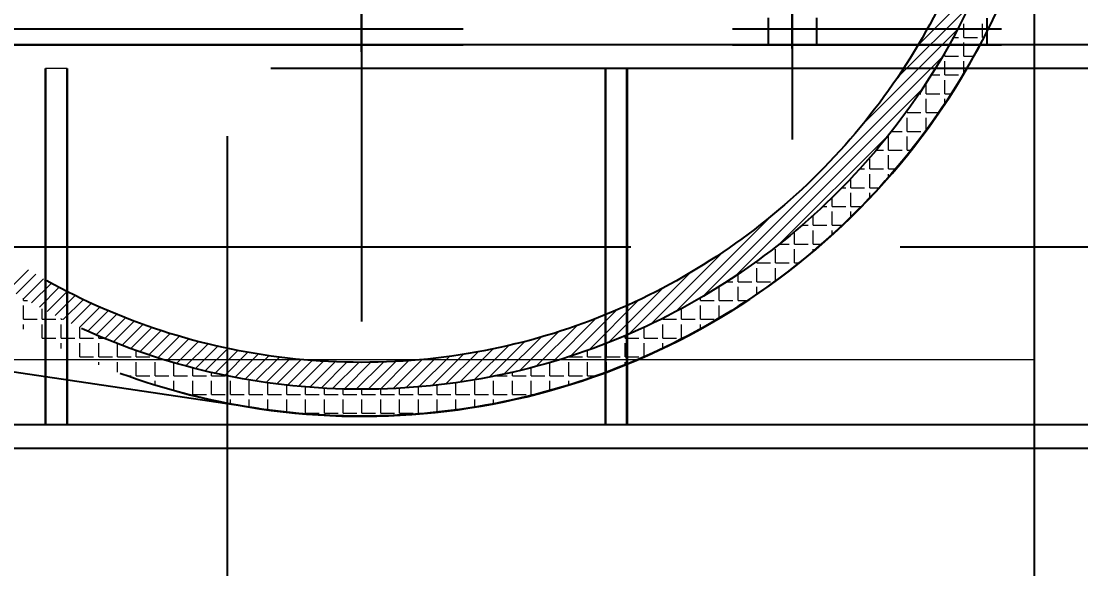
# Model space of a CAD drawing. Header units: inches. Extents: x 0 to 157513, y -28488 to 35640.
# Drawn here: x 23158.3 to 23551.9, y 16431.5 to 16635.1 of the extents above; entities that cross this region are included whole.
import ezdxf

# ---------------------------------------------------------------- set-up
doc = ezdxf.new("R2010")
doc.units = ezdxf.units.IN
doc.header["$LTSCALE"] = 400
doc.header["$MEASUREMENT"] = 0
doc.linetypes.add('CENTER', pattern=[2, 1.25, -0.25, 0.25, -0.25])
doc.linetypes.add('PHANTOM', pattern=[2.5, 1.25, -0.25, 0.25, -0.25, 0.25, -0.25])
doc.layers.add('BF', color=8, linetype='PHANTOM')
doc.styles.add('ROMANS', font='romans')
doc.dimstyles.new('SAM2 60 SC', dxfattribs={"dimscale": 60, "dimtxt": 2.5, "dimasz": 2.5, "dimexe": 1.25, "dimexo": 0.625, "dimtad": 1, "dimtoh": 1, "dimdec": 0, "dimdsep": 46, "dimtxsty": 'ROMANS', "dimblk": 'OBLIQUE', "dimcen": 2.5, "dimclrd": 1, "dimclre": 1, "dimclrt": 256, "dimadec": 0, "dimazin": 2, "dimtfac": 1, "dimtdec": 0, "dimtofl": 0, "dimtmove": 0, "dimatfit": 3, "dimfxl": 1, "dimtolj": 1, "dimtzin": 0, "dimarcsym": 1})

# ---------------------------------------------------------------- blocks, each defined once
blk = doc.blocks.new('_OBLIQUE')
at = {"color": 0, "linetype": 'ByBlock'}
blk.add_line((-0.5, -0.5), (0.5, 0.5), dxfattribs=at)
blk = doc.blocks.new('*D42')
at = {"color": 1, "lineweight": -2}
for p, q in [((23421.9, 17009.19), (24228.51, 17009.19)), ((24153.51, 17009.19), (24153.51, 16009.19)), ((24267.65, 16009.19), (24078.51, 16009.19))]:
    blk.add_line(p, q, dxfattribs=at)
at = {"layer": 'Defpoints', "color": 0}
for p in [(23384.4, 17009.19, 3.42), (24153.51, 16009.19), (24305.15, 16009.19, 0)]:
    blk.add_point(p, dxfattribs=at)
at = {"color": 1, "lineweight": -2, "xscale": 150, "yscale": 150, "zscale": 150}
for p, rotation in [((24153.51, 17009.19), 90), ((24153.51, 16009.19), 270)]:
    blk.add_blockref('_OBLIQUE', p, dxfattribs=dict(at, rotation=rotation))
at = {"insert": (24041.01, 16509.19), "char_height": 150, "attachment_point": 5, "rotation": 90, "style": 'ROMANS'}
blk.add_mtext('\\A1;1000', dxfattribs=at)
blk = doc.blocks.new('611bf4strgesv')
at = {"layer": 'BF'}
for p, q in [((-8610.58, 31515.8, 236.01), (-8610.58, 24671.63, 236.01)), ((-8560.59, 25946.86, 405.04), (-8560.59, 25396.49, 405.04)), ((-8560.59, 25547.09, 405.04), (-8560.59, 25787.79, 405.04)), ((-8598.9, 25414.52, 405.04), (-10271.01, 25663.64, 405.04)), ((-8400.59, 25548.3, 405.04), (-8400.59, 25638.25, 405.04)), ((-8400.59, 25578.91, 405.04), (-8400.59, 25514.47, 405.04)), ((-8409.59, 25559.69, 405.04), (-8409.59, 25549.69, 405.04)), ((-8391.59, 25559.69, 405.04), (-8391.59, 25549.69, 405.04)), ((-8328.34, 25559.68, 405.04), (-8328.34, 25549.68, 405.04)), ((-9022.86, 25555.68, 405.04), (-8155.53, 25555.68, 405.04)), ((-8085.58, 25549.68, 405.04), (-9035.58, 25549.68, 405.04)), ((-9022.86, 25549.68, 405.04), (-8105.53, 25549.68, 405.04)), ((-8328.34, 25549.68, 405.04), (-8792.84, 25549.68, 405.04)), ((-8094.33, 25540.94, 405.04), (-9026.84, 25540.94, 405.04)), ((-8678.02, 25408.42, 405.04), (-8678.02, 25540.94, 405.04)), ((-8678, 25540.94, 405.04), (-8678, 25408.42, 405.04)), ((-8670.02, 25408.42, 405.04), (-8670.02, 25540.94, 405.04)), ((-8670, 25540.94, 405.04), (-8670, 25408.42, 405.04)), ((-8470.02, 25408.42, 405.04), (-8470.02, 25540.94, 405.04)), ((-8470, 25540.94, 405.04), (-8470, 25408.42, 405.04)), ((-8462.02, 25408.42, 405.04), (-8462.02, 25540.94, 405.04)), ((-8462, 25540.94, 405.04), (-8462, 25408.42, 405.04)), ((-8960.59, 25474.68, 405.04), (-8060.58, 25474.68, 405.04)), ((-8226.84, 25408.42, 405.04), (-8894.33, 25408.42, 405.04)), ((-8235.58, 25399.68, 405.04), (-8885.58, 25399.68, 405.04))]:
    blk.add_line(p, q, dxfattribs=at)
at = {"layer": 'BF', "linetype": 'CENTER', "ltscale": 20}
blk.add_line((-8310.58, 24671.63, 405.39), (-8310.58, 31317.62, 405.39), dxfattribs=at)
at = {"layer": 'BF', "linetype": 'Continuous', "lineweight": 9}
for p, q in [((-8354.01, 25549.5, 405.04), (-8331.17, 25572.35, 405.04)), ((-8361.75, 25537.27, 405.04), (-8334.91, 25564.11, 405.04)), ((-8336.94, 25552.47, 405.04), (-8336.94, 25557.55, 405.04)), ((-8329.95, 25552.47, 405.04), (-8329.95, 25557.55, 405.04)), ((-8374.86, 25519.68, 405.04), (-8339.43, 25555.1, 405.04)), ((-8340.84, 25552.47, 405.04), (-8338.84, 25552.47, 405.04)), ((-8336.94, 25552.47, 405.04), (-8331.86, 25552.47, 405.04)), ((-8336.94, 25545.49, 405.04), (-8336.94, 25550.57, 405.04)), ((-8329.95, 25552.47, 405.04), (-8329.52, 25552.47, 405.04)), ((-8343.92, 25545.49, 405.04), (-8343.92, 25546.95, 405.04)), ((-8433.87, 25456.17, 405.04), (-8345.08, 25544.97, 405.04)), ((-8343.92, 25545.49, 405.04), (-8338.84, 25545.49, 405.04)), ((-8343.92, 25538.5, 405.04), (-8343.92, 25543.58, 405.04)), ((-8336.94, 25545.49, 405.04), (-8333.26, 25545.49, 405.04)), ((-8336.94, 25539.09, 405.04), (-8336.94, 25543.58, 405.04)), ((-8349.01, 25538.5, 405.04), (-8345.83, 25538.5, 405.04)), ((-8343.92, 25538.5, 405.04), (-8338.84, 25538.5, 405.04)), ((-8350.91, 25531.52, 405.04), (-8350.91, 25535.54, 405.04)), ((-8343.92, 25531.52, 405.04), (-8343.92, 25536.6, 405.04)), ((-8421.84, 25463.71, 405.04), (-8352.62, 25532.93, 405.04)), ((-8353.57, 25531.52, 405.04), (-8352.81, 25531.52, 405.04)), ((-8350.91, 25531.52, 405.04), (-8345.83, 25531.52, 405.04)), ((-8343.92, 25531.52, 405.04), (-8341.6, 25531.52, 405.04)), ((-8350.91, 25524.53, 405.04), (-8350.91, 25529.61, 405.04)), ((-8343.92, 25527.95, 405.04), (-8343.92, 25529.61, 405.04)), ((-8357.89, 25524.53, 405.04), (-8357.89, 25525.34, 405.04)), ((-8357.89, 25524.53, 405.04), (-8352.81, 25524.53, 405.04)), ((-8357.89, 25517.55, 405.04), (-8357.89, 25522.63, 405.04)), ((-8350.91, 25524.53, 405.04), (-8346.23, 25524.53, 405.04)), ((-8350.91, 25517.94, 405.04), (-8350.91, 25522.63, 405.04)), ((-8405.34, 25475.72, 405.04), (-8364.63, 25516.43, 405.04)), ((-8364.88, 25510.56, 405.04), (-8364.88, 25515.64, 405.04)), ((-8363.75, 25517.55, 405.04), (-8359.8, 25517.55, 405.04)), ((-8357.89, 25517.55, 405.04), (-8352.81, 25517.55, 405.04)), ((-8357.89, 25510.56, 405.04), (-8357.89, 25515.64, 405.04)), ((-8369.43, 25510.56, 405.04), (-8366.78, 25510.56, 405.04)), ((-8364.88, 25510.56, 405.04), (-8359.8, 25510.56, 405.04)), ((-8357.89, 25510.56, 405.04), (-8356.52, 25510.56, 405.04)), ((-8371.86, 25503.58, 405.04), (-8371.86, 25507.72, 405.04)), ((-8364.88, 25503.58, 405.04), (-8364.88, 25508.66, 405.04)), ((-8375.54, 25503.58, 405.04), (-8373.77, 25503.58, 405.04)), ((-8371.86, 25503.58, 405.04), (-8366.78, 25503.58, 405.04)), ((-8364.88, 25503.58, 405.04), (-8362.24, 25503.58, 405.04)), ((-8378.85, 25496.59, 405.04), (-8378.85, 25500.01, 405.04)), ((-8371.86, 25496.59, 405.04), (-8371.86, 25501.67, 405.04)), ((-8364.88, 25500.51, 405.04), (-8364.88, 25501.67, 405.04)), ((-8382.14, 25496.59, 405.04), (-8380.75, 25496.59, 405.04)), ((-8378.85, 25496.59, 405.04), (-8373.77, 25496.59, 405.04)), ((-8378.85, 25489.61, 405.04), (-8378.85, 25494.69, 405.04)), ((-8371.86, 25496.59, 405.04), (-8368.38, 25496.59, 405.04)), ((-8371.86, 25492.84, 405.04), (-8371.86, 25494.69, 405.04)), ((-8385.83, 25489.61, 405.04), (-8385.83, 25492.9, 405.04)), ((-8389.27, 25489.61, 405.04), (-8387.74, 25489.61, 405.04)), ((-8385.83, 25489.61, 405.04), (-8380.75, 25489.61, 405.04)), ((-8385.83, 25482.62, 405.04), (-8385.83, 25487.7, 405.04)), ((-8378.85, 25489.61, 405.04), (-8374.98, 25489.61, 405.04)), ((-8378.85, 25485.75, 405.04), (-8378.85, 25487.7, 405.04)), ((-8444.01, 25450.52, 405.04), (-8408.59, 25485.95, 405.04)), ((-8392.82, 25482.62, 405.04), (-8392.82, 25486.33, 405.04)), ((-8399.8, 25475.64, 405.04), (-8399.8, 25480.24, 405.04)), ((-8397.01, 25482.62, 405.04), (-8394.72, 25482.62, 405.04)), ((-8392.82, 25482.62, 405.04), (-8387.74, 25482.62, 405.04)), ((-8392.82, 25475.64, 405.04), (-8392.82, 25480.72, 405.04)), ((-8385.83, 25482.62, 405.04), (-8382.1, 25482.62, 405.04)), ((-8385.83, 25479.17, 405.04), (-8385.83, 25480.72, 405.04)), ((-8405.45, 25475.64, 405.04), (-8401.71, 25475.64, 405.04)), ((-8399.8, 25475.64, 405.04), (-8394.72, 25475.64, 405.04)), ((-8392.82, 25475.64, 405.04), (-8389.8, 25475.64, 405.04)), ((-8453.02, 25446, 405.04), (-8426.18, 25472.85, 405.04)), ((-8406.79, 25468.65, 405.04), (-8406.79, 25473.73, 405.04)), ((-8399.8, 25468.65, 405.04), (-8399.8, 25473.73, 405.04)), ((-8392.82, 25473.05, 405.04), (-8392.82, 25473.73, 405.04)), ((-8413.77, 25468.65, 405.04), (-8413.77, 25469.33, 405.04)), ((-8413.77, 25468.65, 405.04), (-8408.69, 25468.65, 405.04)), ((-8406.79, 25468.65, 405.04), (-8401.71, 25468.65, 405.04)), ((-8399.8, 25468.65, 405.04), (-8398.17, 25468.65, 405.04)), ((-8691.67, 25458.8, 405.04), (-8684.39, 25466.08, 405.04)), ((-8688.88, 25457.1, 405.04), (-8681.58, 25464.41, 405.04)), ((-8461.26, 25442.26, 405.04), (-8438.41, 25465.1, 405.04)), ((-8420.76, 25461.67, 405.04), (-8420.76, 25464.44, 405.04)), ((-8413.77, 25461.67, 405.04), (-8413.77, 25466.75, 405.04)), ((-8406.79, 25462.05, 405.04), (-8406.79, 25466.75, 405.04)), ((-8686.05, 25455.44, 405.04), (-8678.72, 25462.77, 405.04)), ((-8683.19, 25453.81, 405.04), (-8675.84, 25461.16, 405.04)), ((-8680.3, 25452.21, 405.04), (-8672.92, 25459.59, 405.04)), ((-8468.91, 25439.09, 405.04), (-8448.59, 25459.41, 405.04)), ((-8427.74, 25454.68, 405.04), (-8427.74, 25459.76, 405.04)), ((-8424.96, 25461.67, 405.04), (-8422.66, 25461.67, 405.04)), ((-8420.76, 25461.67, 405.04), (-8415.68, 25461.67, 405.04)), ((-8420.76, 25454.68, 405.04), (-8420.76, 25459.76, 405.04)), ((-8413.77, 25461.67, 405.04), (-8408.69, 25461.67, 405.04)), ((-8413.77, 25457.1, 405.04), (-8413.77, 25459.76, 405.04)), ((-8686.19, 25454.68, 405.04), (-8686.19, 25455.52, 405.04)), ((-8677.38, 25450.64, 405.04), (-8669.97, 25458.05, 405.04)), ((-8674.43, 25449.1, 405.04), (-8666.98, 25456.55, 405.04)), ((-8434.73, 25454.68, 405.04), (-8434.73, 25455.67, 405.04)), ((-8686.19, 25454.68, 405.04), (-8684.73, 25454.68, 405.04)), ((-8686.19, 25447.7, 405.04), (-8686.19, 25452.78, 405.04)), ((-8679.2, 25447.7, 405.04), (-8679.2, 25451.61, 405.04)), ((-8671.44, 25447.6, 405.04), (-8663.96, 25455.08, 405.04)), ((-8668.42, 25446.13, 405.04), (-8660.9, 25453.65, 405.04)), ((-8665.37, 25444.7, 405.04), (-8657.81, 25452.25, 405.04)), ((-8476.11, 25436.38, 405.04), (-8457.59, 25454.9, 405.04)), ((-8441.71, 25447.7, 405.04), (-8441.71, 25451.75, 405.04)), ((-8434.73, 25454.68, 405.04), (-8429.65, 25454.68, 405.04)), ((-8434.73, 25447.7, 405.04), (-8434.73, 25452.78, 405.04)), ((-8427.74, 25454.68, 405.04), (-8422.66, 25454.68, 405.04)), ((-8427.74, 25448.18, 405.04), (-8427.74, 25452.78, 405.04)), ((-8420.76, 25454.68, 405.04), (-8417.36, 25454.68, 405.04)), ((-8420.76, 25452.48, 405.04), (-8420.76, 25452.78, 405.04)), ((-8686.19, 25447.7, 405.04), (-8681.11, 25447.7, 405.04)), ((-8679.2, 25447.7, 405.04), (-8674.12, 25447.7, 405.04)), ((-8672.22, 25447.7, 405.04), (-8672.22, 25447.99, 405.04)), ((-8672.22, 25447.7, 405.04), (-8671.64, 25447.7, 405.04)), ((-8662.28, 25443.29, 405.04), (-8654.68, 25450.89, 405.04)), ((-8659.15, 25441.93, 405.04), (-8651.51, 25449.57, 405.04)), ((-8655.99, 25440.6, 405.04), (-8648.31, 25448.28, 405.04)), ((-8489.47, 25432.01, 405.04), (-8473.4, 25448.08, 405.04)), ((-8482.94, 25434.04, 405.04), (-8465.79, 25451.19, 405.04)), ((-8448.7, 25447.7, 405.04), (-8448.7, 25448.11, 405.04)), ((-8448.7, 25447.7, 405.04), (-8443.62, 25447.7, 405.04)), ((-8441.71, 25447.7, 405.04), (-8436.63, 25447.7, 405.04)), ((-8434.73, 25447.7, 405.04), (-8429.65, 25447.7, 405.04)), ((-8686.19, 25444.03, 405.04), (-8686.19, 25445.79, 405.04)), ((-8679.2, 25440.71, 405.04), (-8679.2, 25445.79, 405.04)), ((-8672.22, 25440.71, 405.04), (-8672.22, 25445.79, 405.04)), ((-8665.23, 25440.71, 405.04), (-8665.23, 25444.63, 405.04)), ((-8652.8, 25439.3, 405.04), (-8645.06, 25447.04, 405.04)), ((-8649.56, 25438.05, 405.04), (-8641.78, 25445.83, 405.04)), ((-8646.29, 25436.83, 405.04), (-8638.46, 25444.66, 405.04)), ((-8642.98, 25435.65, 405.04), (-8635.09, 25443.54, 405.04)), ((-8495.73, 25430.24, 405.04), (-8480.55, 25445.42, 405.04)), ((-8455.68, 25440.71, 405.04), (-8455.68, 25444.75, 405.04)), ((-8448.7, 25440.71, 405.04), (-8448.7, 25445.79, 405.04)), ((-8441.71, 25440.71, 405.04), (-8441.71, 25445.79, 405.04)), ((-8434.73, 25444.17, 405.04), (-8434.73, 25445.79, 405.04)), ((-8679.2, 25440.71, 405.04), (-8674.12, 25440.71, 405.04)), ((-8672.22, 25440.71, 405.04), (-8667.14, 25440.71, 405.04)), ((-8665.23, 25440.71, 405.04), (-8660.15, 25440.71, 405.04)), ((-8658.25, 25440.71, 405.04), (-8658.25, 25441.54, 405.04)), ((-8658.25, 25440.71, 405.04), (-8656.27, 25440.71, 405.04)), ((-8639.63, 25434.5, 405.04), (-8631.69, 25442.45, 405.04)), ((-8636.25, 25433.4, 405.04), (-8628.24, 25441.41, 405.04)), ((-8632.82, 25432.34, 405.04), (-8624.75, 25440.41, 405.04)), ((-8629.35, 25431.32, 405.04), (-8621.21, 25439.46, 405.04)), ((-8513.23, 25426.2, 405.04), (-8499.98, 25439.46, 405.04)), ((-8507.58, 25427.36, 405.04), (-8493.78, 25441.16, 405.04)), ((-8501.76, 25428.7, 405.04), (-8487.32, 25443.14, 405.04)), ((-8464.91, 25440.71, 405.04), (-8464.57, 25440.71, 405.04)), ((-8462.67, 25440.71, 405.04), (-8462.67, 25441.65, 405.04)), ((-8462.67, 25440.71, 405.04), (-8457.59, 25440.71, 405.04)), ((-8455.68, 25440.71, 405.04), (-8450.6, 25440.71, 405.04)), ((-8448.7, 25440.71, 405.04), (-8443.62, 25440.71, 405.04)), ((-8441.71, 25440.71, 405.04), (-8441.19, 25440.71, 405.04)), ((-8672.22, 25436.86, 405.04), (-8672.22, 25438.81, 405.04)), ((-8665.23, 25433.73, 405.04), (-8665.23, 25438.81, 405.04)), ((-8658.25, 25433.73, 405.04), (-8658.25, 25438.81, 405.04)), ((-8651.26, 25433.73, 405.04), (-8651.26, 25438.7, 405.04)), ((-8644.28, 25433.73, 405.04), (-8644.28, 25436.1, 405.04)), ((-8625.84, 25430.34, 405.04), (-8617.62, 25438.55, 405.04)), ((-8622.28, 25429.41, 405.04), (-8613.99, 25437.7, 405.04)), ((-8618.68, 25428.52, 405.04), (-8610.31, 25436.89, 405.04)), ((-8615.03, 25427.68, 405.04), (-8606.58, 25436.13, 405.04)), ((-8529.26, 25423.65, 405.04), (-8517.29, 25435.62, 405.04)), ((-8524.05, 25424.36, 405.04), (-8511.71, 25436.71, 405.04)), ((-8518.72, 25425.21, 405.04), (-8505.94, 25437.98, 405.04)), ((-8476.64, 25433.73, 405.04), (-8476.64, 25436.2, 405.04)), ((-8469.65, 25433.73, 405.04), (-8469.65, 25438.8, 405.04)), ((-8462.67, 25433.73, 405.04), (-8462.67, 25438.81, 405.04)), ((-8455.68, 25433.78, 405.04), (-8455.68, 25438.81, 405.04)), ((-8448.7, 25436.99, 405.04), (-8448.7, 25438.81, 405.04)), ((-8665.23, 25433.73, 405.04), (-8660.15, 25433.73, 405.04)), ((-8658.25, 25433.73, 405.04), (-8653.17, 25433.73, 405.04)), ((-8658.25, 25430.72, 405.04), (-8658.25, 25431.82, 405.04)), ((-8651.26, 25433.73, 405.04), (-8646.18, 25433.73, 405.04)), ((-8651.26, 25428, 405.04), (-8651.26, 25431.82, 405.04)), ((-8644.28, 25433.73, 405.04), (-8639.2, 25433.73, 405.04)), ((-8644.28, 25426.74, 405.04), (-8644.28, 25431.82, 405.04)), ((-8637.29, 25433.73, 405.04), (-8637.29, 25433.74, 405.04)), ((-8637.29, 25433.73, 405.04), (-8637.26, 25433.73, 405.04)), ((-8637.29, 25426.74, 405.04), (-8637.29, 25431.82, 405.04)), ((-8630.31, 25426.74, 405.04), (-8630.31, 25431.6, 405.04)), ((-8611.33, 25426.88, 405.04), (-8602.8, 25435.42, 405.04)), ((-8607.59, 25426.14, 405.04), (-8598.96, 25434.77, 405.04)), ((-8603.8, 25425.44, 405.04), (-8595.07, 25434.17, 405.04)), ((-8599.95, 25424.8, 405.04), (-8591.12, 25433.63, 405.04)), ((-8596.05, 25424.21, 405.04), (-8587.11, 25433.15, 405.04)), ((-8592.1, 25423.67, 405.04), (-8583.04, 25432.73, 405.04)), ((-8588.08, 25423.2, 405.04), (-8578.9, 25432.38, 405.04)), ((-8584.01, 25422.78, 405.04), (-8574.69, 25432.09, 405.04)), ((-8579.87, 25422.42, 405.04), (-8570.42, 25431.88, 405.04)), ((-8575.67, 25422.13, 405.04), (-8566.07, 25431.74, 405.04)), ((-8571.4, 25421.91, 405.04), (-8561.64, 25431.68, 405.04)), ((-8567.06, 25421.76, 405.04), (-8557.12, 25431.7, 405.04)), ((-8562.65, 25421.69, 405.04), (-8552.52, 25431.81, 405.04)), ((-8558.16, 25421.69, 405.04), (-8547.83, 25432.02, 405.04)), ((-8553.58, 25421.78, 405.04), (-8543.04, 25432.32, 405.04)), ((-8548.92, 25421.95, 405.04), (-8538.14, 25432.73, 405.04)), ((-8544.16, 25422.22, 405.04), (-8533.12, 25433.26, 405.04)), ((-8539.3, 25422.59, 405.04), (-8527.98, 25433.9, 405.04)), ((-8534.34, 25423.06, 405.04), (-8522.71, 25434.69, 405.04)), ((-8490.61, 25426.74, 405.04), (-8490.61, 25431.67, 405.04)), ((-8483.62, 25433.73, 405.04), (-8483.62, 25433.82, 405.04)), ((-8483.62, 25433.73, 405.04), (-8478.54, 25433.73, 405.04)), ((-8483.62, 25426.74, 405.04), (-8483.62, 25431.82, 405.04)), ((-8476.64, 25433.73, 405.04), (-8471.56, 25433.73, 405.04)), ((-8476.64, 25426.74, 405.04), (-8476.64, 25431.82, 405.04)), ((-8469.65, 25433.73, 405.04), (-8464.57, 25433.73, 405.04)), ((-8469.65, 25428.1, 405.04), (-8469.65, 25431.82, 405.04)), ((-8462.67, 25433.73, 405.04), (-8457.59, 25433.73, 405.04)), ((-8462.67, 25430.82, 405.04), (-8462.67, 25431.82, 405.04)), ((-8623.32, 25426.74, 405.04), (-8623.32, 25429.68, 405.04)), ((-8616.34, 25426.74, 405.04), (-8616.34, 25427.97, 405.04)), ((-8504.58, 25426.74, 405.04), (-8504.58, 25428.03, 405.04)), ((-8497.59, 25426.74, 405.04), (-8497.59, 25429.75, 405.04)), ((-8647.8, 25426.74, 405.04), (-8646.18, 25426.74, 405.04)), ((-8644.28, 25426.74, 405.04), (-8639.2, 25426.74, 405.04)), ((-8637.29, 25426.74, 405.04), (-8632.21, 25426.74, 405.04)), ((-8637.29, 25423.25, 405.04), (-8637.29, 25424.84, 405.04)), ((-8630.31, 25426.74, 405.04), (-8625.23, 25426.74, 405.04)), ((-8630.31, 25421.2, 405.04), (-8630.31, 25424.84, 405.04)), ((-8623.32, 25426.74, 405.04), (-8618.24, 25426.74, 405.04)), ((-8623.32, 25419.76, 405.04), (-8623.32, 25424.84, 405.04)), ((-8616.34, 25426.74, 405.04), (-8611.26, 25426.74, 405.04)), ((-8616.34, 25419.76, 405.04), (-8616.34, 25424.84, 405.04)), ((-8609.35, 25419.76, 405.04), (-8609.35, 25424.84, 405.04)), ((-8602.37, 25419.76, 405.04), (-8602.37, 25424.84, 405.04)), ((-8595.38, 25419.76, 405.04), (-8595.38, 25424.11, 405.04)), ((-8525.53, 25419.76, 405.04), (-8525.53, 25424.15, 405.04)), ((-8518.55, 25419.76, 405.04), (-8518.55, 25424.84, 405.04)), ((-8511.56, 25419.76, 405.04), (-8511.56, 25424.84, 405.04)), ((-8510.52, 25426.74, 405.04), (-8506.48, 25426.74, 405.04)), ((-8504.58, 25426.74, 405.04), (-8499.5, 25426.74, 405.04)), ((-8504.58, 25419.76, 405.04), (-8504.58, 25424.84, 405.04)), ((-8497.59, 25426.74, 405.04), (-8492.51, 25426.74, 405.04)), ((-8497.59, 25419.76, 405.04), (-8497.59, 25424.84, 405.04)), ((-8490.61, 25426.74, 405.04), (-8485.53, 25426.74, 405.04)), ((-8490.61, 25421.27, 405.04), (-8490.61, 25424.84, 405.04)), ((-8483.62, 25426.74, 405.04), (-8478.54, 25426.74, 405.04)), ((-8483.62, 25423.33, 405.04), (-8483.62, 25424.84, 405.04)), ((-8476.64, 25426.74, 405.04), (-8473.37, 25426.74, 405.04)), ((-8623.32, 25419.76, 405.04), (-8618.24, 25419.76, 405.04)), ((-8616.34, 25419.76, 405.04), (-8611.26, 25419.76, 405.04)), ((-8609.35, 25419.76, 405.04), (-8604.27, 25419.76, 405.04)), ((-8602.37, 25419.76, 405.04), (-8597.29, 25419.76, 405.04)), ((-8595.38, 25419.76, 405.04), (-8590.3, 25419.76, 405.04)), ((-8588.4, 25419.76, 405.04), (-8588.4, 25423.23, 405.04)), ((-8588.4, 25419.76, 405.04), (-8583.32, 25419.76, 405.04)), ((-8581.41, 25419.76, 405.04), (-8581.41, 25422.55, 405.04)), ((-8581.41, 25419.76, 405.04), (-8576.33, 25419.76, 405.04)), ((-8574.43, 25419.76, 405.04), (-8574.43, 25422.06, 405.04)), ((-8574.43, 25419.76, 405.04), (-8569.35, 25419.76, 405.04)), ((-8567.44, 25419.76, 405.04), (-8567.44, 25421.77, 405.04)), ((-8567.44, 25419.76, 405.04), (-8562.36, 25419.76, 405.04)), ((-8560.46, 25419.76, 405.04), (-8560.46, 25421.68, 405.04)), ((-8560.46, 25419.76, 405.04), (-8555.38, 25419.76, 405.04)), ((-8553.47, 25419.76, 405.04), (-8553.47, 25421.78, 405.04)), ((-8553.47, 25419.76, 405.04), (-8548.39, 25419.76, 405.04)), ((-8546.49, 25419.76, 405.04), (-8546.49, 25422.08, 405.04)), ((-8546.49, 25419.76, 405.04), (-8541.41, 25419.76, 405.04)), ((-8539.5, 25419.76, 405.04), (-8539.5, 25422.57, 405.04)), ((-8539.5, 25419.76, 405.04), (-8534.42, 25419.76, 405.04)), ((-8532.52, 25419.76, 405.04), (-8532.52, 25423.26, 405.04)), ((-8532.52, 25419.76, 405.04), (-8527.44, 25419.76, 405.04)), ((-8525.53, 25419.76, 405.04), (-8520.45, 25419.76, 405.04)), ((-8518.55, 25419.76, 405.04), (-8513.47, 25419.76, 405.04)), ((-8511.56, 25419.76, 405.04), (-8506.48, 25419.76, 405.04)), ((-8504.58, 25419.76, 405.04), (-8499.5, 25419.76, 405.04)), ((-8497.59, 25419.76, 405.04), (-8496.28, 25419.76, 405.04)), ((-8616.34, 25417.73, 405.04), (-8616.34, 25417.85, 405.04)), ((-8609.35, 25416.29, 405.04), (-8609.35, 25417.85, 405.04)), ((-8602.37, 25415.06, 405.04), (-8602.37, 25417.85, 405.04)), ((-8595.38, 25414.02, 405.04), (-8595.38, 25417.85, 405.04)), ((-8588.4, 25413.17, 405.04), (-8588.4, 25417.85, 405.04)), ((-8581.41, 25412.77, 405.04), (-8581.41, 25417.85, 405.04)), ((-8574.43, 25412.77, 405.04), (-8574.43, 25417.85, 405.04)), ((-8567.44, 25412.77, 405.04), (-8567.44, 25417.85, 405.04)), ((-8560.46, 25412.77, 405.04), (-8560.46, 25417.85, 405.04)), ((-8553.47, 25412.77, 405.04), (-8553.47, 25417.85, 405.04)), ((-8546.49, 25412.77, 405.04), (-8546.49, 25417.85, 405.04)), ((-8539.5, 25412.77, 405.04), (-8539.5, 25417.85, 405.04)), ((-8532.52, 25413.2, 405.04), (-8532.52, 25417.85, 405.04)), ((-8525.53, 25414.05, 405.04), (-8525.53, 25417.85, 405.04)), ((-8518.55, 25415.1, 405.04), (-8518.55, 25417.85, 405.04)), ((-8511.56, 25416.34, 405.04), (-8511.56, 25417.85, 405.04)), ((-8504.58, 25417.78, 405.04), (-8504.58, 25417.85, 405.04)), ((-8584.41, 25412.77, 405.04), (-8583.32, 25412.77, 405.04)), ((-8581.41, 25412.77, 405.04), (-8576.33, 25412.77, 405.04)), ((-8574.43, 25412.77, 405.04), (-8569.35, 25412.77, 405.04)), ((-8567.44, 25412.77, 405.04), (-8562.36, 25412.77, 405.04)), ((-8560.46, 25412.77, 405.04), (-8555.38, 25412.77, 405.04)), ((-8553.47, 25412.77, 405.04), (-8548.39, 25412.77, 405.04)), ((-8546.49, 25412.77, 405.04), (-8541.41, 25412.77, 405.04)), ((-8539.5, 25412.77, 405.04), (-8536.76, 25412.77, 405.04))]:
    blk.add_line(p, q, dxfattribs=at)
at = {"layer": 'BF', "lineweight": 5}
for p, q in [((-8670, 25540.94, 405.04), (-8678, 25540.94, 405.04)), ((-8462, 25540.94, 405.04), (-8470, 25540.94, 405.04)), ((-8670, 25408.42, 405.04), (-8678, 25408.42, 405.04)), ((-8462, 25408.42, 405.04), (-8470.04, 25408.42, 405.04))]:
    blk.add_line(p, q, dxfattribs=at)
at = {"layer": 'BF', "linetype": 'CENTER', "lineweight": 9, "ltscale": 10}
blk.add_line((-8310.57, 25432.59, 403.23), (-9260.6, 25432.59, 403.23), dxfattribs=at)
at = {"layer": 'BF'}
for radius in [260, 250, 240]:
    blk.add_circle((-8560.59, 25671.68, 405.04), radius, dxfattribs=at)
blk.add_arc((-8560.43, 25671.57, 405.04), 259.94, 254.7305, 79.4389, dxfattribs=at)
for points in [[(-8678, 25540.94, 405.04), (-8678, 25530.27, 405.04), (-8686.92, 25540.94, 405.04), (-8678, 25540.94, 405.04)], [(-8670, 25540.94, 405.04), (-8670, 25530.27, 405.04), (-8661.08, 25540.94, 405.04), (-8670, 25540.94, 405.04)], [(-8470, 25540.94, 405.04), (-8470, 25530.27, 405.04), (-8478.92, 25540.94, 405.04), (-8470, 25540.94, 405.04)], [(-8462, 25540.94, 405.04), (-8462, 25530.27, 405.04), (-8453.08, 25540.94, 405.04), (-8462, 25540.94, 405.04)], [(-8678, 25408.42, 405.04), (-8678, 25419.09, 405.04), (-8686.92, 25408.42, 405.04), (-8678, 25408.42, 405.04)], [(-8670, 25408.42, 405.04), (-8670, 25419.09, 405.04), (-8661.08, 25408.42, 405.04), (-8670, 25408.42, 405.04)], [(-8470, 25408.42, 405.04), (-8470, 25419.09, 405.04), (-8478.92, 25408.42, 405.04), (-8470, 25408.42, 405.04)], [(-8462, 25408.42, 405.04), (-8462, 25419.09, 405.04), (-8453.08, 25408.42, 405.04), (-8462, 25408.42, 405.04)]]:
    blk.add_solid(points, dxfattribs=at)

msp = doc.modelspace()

# ---------------------------------------------------------------- block references
msp.add_blockref('611bf4strgesv', (31845.3, -8923.42, -372.37))

# ---------------------------------------------------------------- dimensions: what is measured, and where the dimension line sits
dim = msp.add_linear_dim(base=(24153.51, 16009.19, 29.6), p1=(23384.4, 17009.19, 33.03), p2=(24305.15, 16009.19, 29.6), angle=90, dimstyle='SAM2 60 SC')
dim.commit()
dim.dimension.update_dxf_attribs({"geometry": '*D42', "text_midpoint": (24041.01, 16509.19, 29.6)})

doc.saveas('drawing.dxf')
